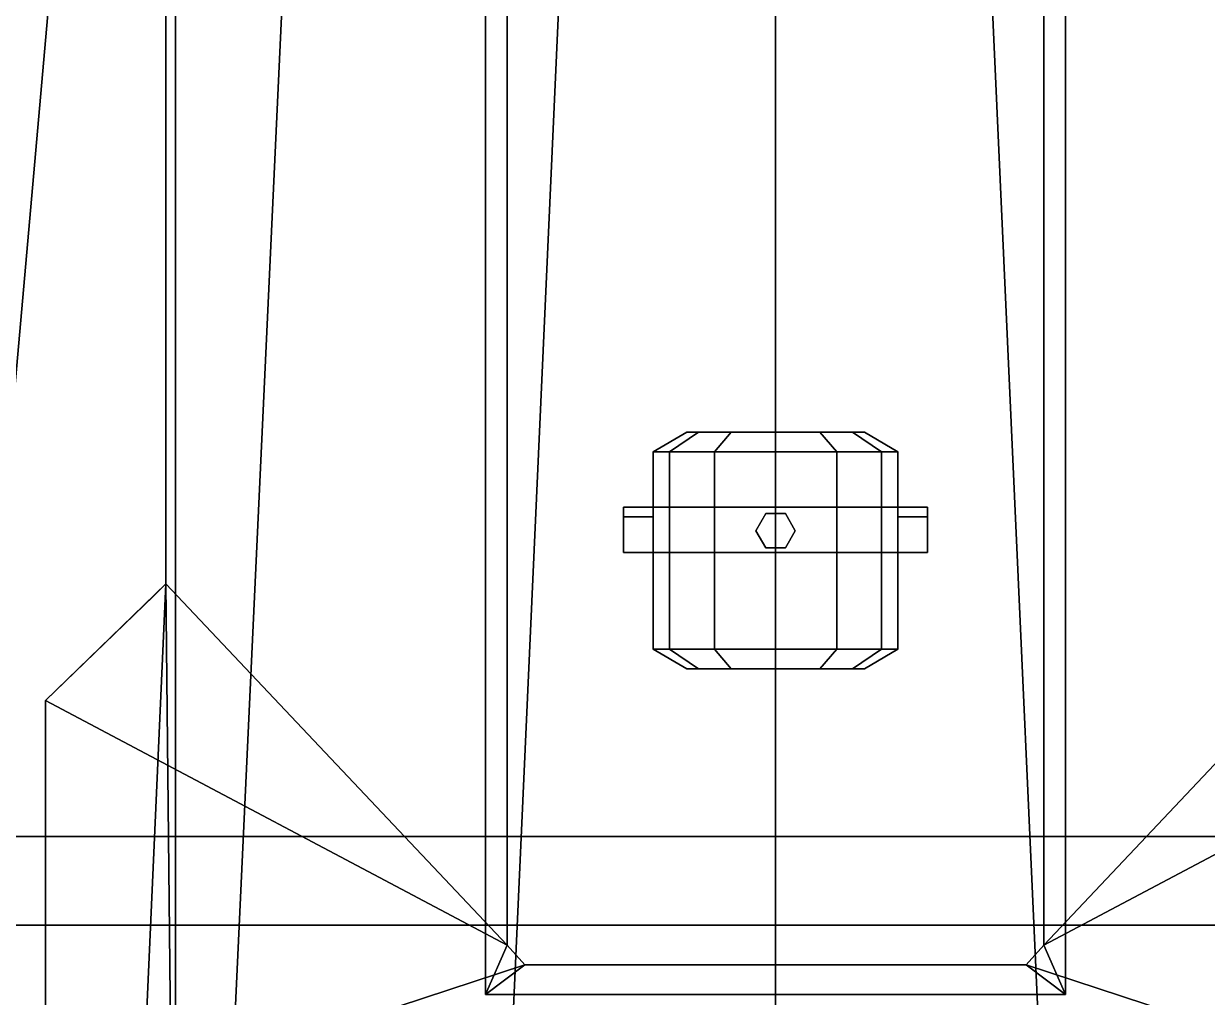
# Model space of a CAD drawing. Header units: millimetres. Extents: x -9 to 9, y -100 to 98.
# Drawn here: x -3.81 to 2.19, y 28.44 to 33.37 of the extents above; entities that cross this region are included whole.
import ezdxf

# ---------------------------------------------------------------- set-up
doc = ezdxf.new("R2010")
doc.units = ezdxf.units.MM
for name, color, linetype in [('cables', 6, 'Continuous'), ('railings', 6, 'Continuous'), ('superstructure', 3, 'Continuous')]:
    doc.layers.add(name, color=color, linetype=linetype)

msp = doc.modelspace()

# ---------------------------------------------------------------- linework, layer by layer
for points in [[(-4.8, 34.97, -4.84), (-3.55, 34.97, -5.46), (-4.86, 20.15, -5.46), (-6.13, 20.15, -4.84)], [(-3.55, 34.97, -5.46), (-2.43, 34.97, -5.73), (-3.12, 20.15, -5.73), (-4.86, 20.15, -5.46)], [(-2.43, 34.97, -5.73), (-1.03, 34.97, -5.92), (-1.7, 20.15, -5.92), (-3.12, 20.15, -5.73)], [(0, 20.15, -5.97), (-1.7, 20.15, -5.92), (-1.03, 34.97, -5.92), (0, 34.97, -5.97)], [(0, 34.97, -5.97), (1.03, 34.97, -5.92), (1.7, 20.15, -5.92), (0, 20.15, -5.97)], [(3.12, 20.15, -5.73), (1.7, 20.15, -5.92), (1.03, 34.97, -5.92), (2.43, 34.97, -5.73)]]:
    msp.add_3dface(points)
at = {"layer": 'cables'}
for points in [[(0, 27.23, 25.35), (0, 36.69, 18.99), (0, 36.69, 18.94), (0, 27.2, 25.27)], [(0, 27.2, 25.27), (0, 36.69, 18.94), (0, 36.69, 18.99), (0, 27.23, 25.35)]]:
    msp.add_3dface(points, dxfattribs=at)
at = {"layer": 'railings'}
for points in [[(-3.09, 32.94, 12.92), (-3.09, 35.26, 12.92), (-3.09, 35.26, 13.03), (-3.09, 32.94, 13.03)], [(-3.09, 32.94, 13.03), (-3.09, 35.26, 13.03), (-3.09, 35.26, 12.92), (-3.09, 32.94, 12.92)], [(-3.09, 32.94, 12.45), (-3.09, 35.26, 12.45), (-3.09, 35.26, 12.56), (-3.09, 32.94, 12.56)], [(-3.09, 32.94, 12.56), (-3.09, 35.26, 12.56), (-3.09, 35.26, 12.45), (-3.09, 32.94, 12.45)], [(-1.47, 33.27, 14.4), (-1.47, 33.27, 15.43), (-1.47, 33.37, 15.43), (-1.47, 33.37, 14.4)], [(-1.47, 33.37, 14.4), (-1.47, 33.37, 15.43), (-1.47, 33.27, 15.43), (-1.47, 33.27, 14.4)], [(1.47, 33.37, 14.4), (1.47, 33.37, 15.43), (1.47, 33.27, 15.43), (1.47, 33.27, 14.4)], [(1.47, 33.27, 14.4), (1.47, 33.27, 15.43), (1.47, 33.37, 15.43), (1.47, 33.37, 14.4)], [(-1.47, 30.96, 15.32), (-1.47, 33.27, 15.32), (-1.47, 33.27, 15.43), (-1.47, 30.96, 15.43)], [(-1.47, 30.96, 15.43), (-1.47, 33.27, 15.43), (-1.47, 33.27, 15.32), (-1.47, 30.96, 15.32)], [(-1.47, 30.96, 14.96), (-1.47, 33.27, 14.96), (-1.47, 33.27, 14.85), (-1.47, 30.96, 14.85)], [(-1.47, 30.96, 14.85), (-1.47, 33.27, 14.85), (-1.47, 33.27, 14.96), (-1.47, 30.96, 14.96)], [(1.47, 30.96, 14.85), (1.47, 33.27, 14.85), (1.47, 33.27, 14.96), (1.47, 30.96, 14.96)], [(1.47, 30.96, 14.96), (1.47, 33.27, 14.96), (1.47, 33.27, 14.85), (1.47, 30.96, 14.85)], [(1.47, 30.96, 15.43), (1.47, 33.27, 15.43), (1.47, 33.27, 15.32), (1.47, 30.96, 15.32)], [(1.47, 30.96, 15.32), (1.47, 33.27, 15.32), (1.47, 33.27, 15.43), (1.47, 30.96, 15.43)], [(-3.09, 32.84, 12), (-3.09, 32.84, 13.03), (-3.09, 32.94, 13.03), (-3.09, 32.94, 12)], [(-3.09, 32.94, 12), (-3.09, 32.94, 13.03), (-3.09, 32.84, 13.03), (-3.09, 32.84, 12)], [(-3.09, 30.53, 12.92), (-3.09, 32.84, 12.92), (-3.09, 32.84, 13.03), (-3.09, 30.53, 13.03)], [(-3.09, 30.53, 13.03), (-3.09, 32.84, 13.03), (-3.09, 32.84, 12.92), (-3.09, 30.53, 12.92)], [(-3.09, 30.53, 12.45), (-3.09, 32.84, 12.45), (-3.09, 32.84, 12.56), (-3.09, 30.53, 12.56)], [(-3.09, 30.53, 12.56), (-3.09, 32.84, 12.56), (-3.09, 32.84, 12.45), (-3.09, 30.53, 12.45)], [(-1.47, 30.86, 14.4), (-1.47, 30.86, 15.43), (-1.47, 30.96, 15.43), (-1.47, 30.96, 14.4)], [(-1.47, 30.96, 14.4), (-1.47, 30.96, 15.43), (-1.47, 30.86, 15.43), (-1.47, 30.86, 14.4)], [(1.47, 30.86, 14.4), (1.47, 30.86, 15.43), (1.47, 30.96, 15.43), (1.47, 30.96, 14.4)], [(1.47, 30.96, 14.4), (1.47, 30.96, 15.43), (1.47, 30.86, 15.43), (1.47, 30.86, 14.4)], [(-1.47, 28.55, 15.32), (-1.47, 30.86, 15.32), (-1.47, 30.86, 15.43), (-1.47, 28.55, 15.43)], [(-1.47, 28.55, 15.43), (-1.47, 30.86, 15.43), (-1.47, 30.86, 15.32), (-1.47, 28.55, 15.32)], [(-1.47, 28.55, 14.85), (-1.47, 30.86, 14.85), (-1.47, 30.86, 14.96), (-1.47, 28.55, 14.96)], [(-1.47, 28.55, 14.96), (-1.47, 30.86, 14.96), (-1.47, 30.86, 14.85), (-1.47, 28.55, 14.85)], [(1.47, 28.55, 14.96), (1.47, 30.86, 14.96), (1.47, 30.86, 14.85), (1.47, 28.55, 14.85)], [(1.47, 28.55, 14.85), (1.47, 30.86, 14.85), (1.47, 30.86, 14.96), (1.47, 28.55, 14.96)], [(1.47, 28.55, 15.32), (1.47, 30.86, 15.32), (1.47, 30.86, 15.43), (1.47, 28.55, 15.43)], [(1.47, 28.55, 15.43), (1.47, 30.86, 15.43), (1.47, 30.86, 15.32), (1.47, 28.55, 15.32)], [(-3.15, 30.47, 12), (-3.15, 30.47, 13.03), (-3.09, 30.53, 13.03), (-3.09, 30.53, 12)], [(-3.09, 30.53, 12), (-3.09, 30.53, 13.03), (-3.15, 30.47, 13.03), (-3.15, 30.47, 12)], [(-3.7, 29.94, 12.92), (-3.15, 30.47, 12.92), (-3.15, 30.47, 13.03), (-3.7, 29.94, 13.03)], [(-3.7, 29.94, 13.03), (-3.15, 30.47, 13.03), (-3.15, 30.47, 12.92), (-3.7, 29.94, 12.92)], [(-3.7, 29.94, 12.45), (-3.15, 30.47, 12.45), (-3.15, 30.47, 12.56), (-3.7, 29.94, 12.56)], [(-3.7, 29.94, 12.56), (-3.15, 30.47, 12.56), (-3.15, 30.47, 12.45), (-3.7, 29.94, 12.45)], [(-3.7, 29.86, 12), (-3.7, 29.86, 13.03), (-3.7, 29.94, 13.03), (-3.7, 29.94, 12)], [(-3.7, 29.94, 12), (-3.7, 29.94, 13.03), (-3.7, 29.86, 13.03), (-3.7, 29.86, 12)], [(-3.7, 27.88, 12.92), (-3.7, 29.86, 12.92), (-3.7, 29.86, 13.03), (-3.7, 27.88, 13.03)], [(-3.7, 27.88, 13.03), (-3.7, 29.86, 13.03), (-3.7, 29.86, 12.92), (-3.7, 27.88, 12.92)], [(-3.7, 27.88, 12.45), (-3.7, 29.86, 12.45), (-3.7, 29.86, 12.56), (-3.7, 27.88, 12.56)], [(-3.7, 27.88, 12.56), (-3.7, 29.86, 12.56), (-3.7, 29.86, 12.45), (-3.7, 27.88, 12.45)], [(-1.47, 28.55, 14.4), (-1.47, 28.55, 15.43), (-1.47, 28.45, 15.43), (-1.47, 28.45, 14.4)], [(-1.47, 28.45, 14.4), (-1.47, 28.45, 15.43), (-1.47, 28.55, 15.43), (-1.47, 28.55, 14.4)], [(1.47, 28.45, 14.4), (1.47, 28.45, 15.43), (1.47, 28.55, 15.43), (1.47, 28.55, 14.4)], [(1.47, 28.55, 14.4), (1.47, 28.55, 15.43), (1.47, 28.45, 15.43), (1.47, 28.45, 14.4)], [(-1.47, 28.45, 15.43), (1.47, 28.45, 15.43), (1.47, 28.45, 15.32), (-1.47, 28.45, 15.32)], [(-1.47, 28.45, 15.32), (1.47, 28.45, 15.32), (1.47, 28.45, 15.43), (-1.47, 28.45, 15.43)], [(-1.47, 28.45, 14.85), (1.47, 28.45, 14.85), (1.47, 28.45, 14.96), (-1.47, 28.45, 14.96)], [(-1.47, 28.45, 14.96), (1.47, 28.45, 14.96), (1.47, 28.45, 14.85), (-1.47, 28.45, 14.85)]]:
    msp.add_3dface(points, dxfattribs=at)
at = {"layer": 'superstructure'}
for points in [[(-3.09, 30.53, 11.95), (-3.09, 35.26, 11.95), (-3.04, 38.72, 11.95), (-3.04, 25.87, 11.95)], [(-3.04, 25.87, 11.95), (-3.04, 38.72, 11.95), (-3.04, 38.72, 9.77), (-3.04, 25.87, 9.77)], [(6.35, 29.25, 9.77), (6.35, 37.72, 9.77), (-6.35, 37.72, 9.77), (-6.35, 29.25, 9.77)], [(-3.09, 30.53, 12), (-3.09, 35.26, 12), (-3.09, 35.26, 11.95), (-3.09, 30.53, 11.95)], [(-1.36, 28.7, 12), (-1.36, 34.07, 12), (-3.09, 35.26, 12), (-3.09, 30.53, 12)], [(3.09, 30.53, 12), (3.09, 35.26, 12), (1.36, 34.07, 12), (1.36, 28.7, 12)], [(-1.47, 28.45, 14.35), (-1.47, 33.93, 14.35), (-1.36, 34.07, 14.35), (-1.36, 28.7, 14.35)], [(-1.36, 28.7, 14.35), (-1.36, 34.07, 14.35), (-1.36, 34.07, 12), (-1.36, 28.7, 12)], [(1.36, 28.7, 12), (1.36, 34.07, 12), (1.36, 34.07, 14.35), (1.36, 28.7, 14.35)], [(1.36, 28.7, 14.35), (1.36, 34.07, 14.35), (1.47, 33.93, 14.35), (1.47, 28.45, 14.35)], [(1.47, 28.45, 14.4), (1.47, 33.93, 14.4), (-1.47, 33.93, 14.4), (-1.47, 28.45, 14.4)], [(-1.47, 28.45, 14.4), (-1.47, 33.93, 14.4), (-1.47, 33.93, 14.35), (-1.47, 28.45, 14.35)], [(1.47, 28.45, 14.35), (1.47, 33.93, 14.35), (1.47, 33.93, 14.4), (1.47, 28.45, 14.4)], [(-0.62, 31.2, 15.82), (-0.5369, 31.2, 16.13), (-0.3897, 31.3, 16.045), (-0.45, 31.3, 15.82)], [(-0.5369, 31.2, 15.51), (-0.62, 31.2, 15.82), (-0.45, 31.3, 15.82), (-0.3897, 31.3, 15.595)], [(-0.5369, 31.2, 16.13), (-0.31, 31.2, 16.3569), (-0.225, 31.3, 16.2097), (-0.3897, 31.3, 16.045)], [(-0.31, 31.2, 15.2831), (-0.5369, 31.2, 15.51), (-0.3897, 31.3, 15.595), (-0.225, 31.3, 15.4303)], [(0.3897, 31.3, 16.045), (-0.45, 31.3, 15.82), (-0.3897, 31.3, 16.045), (0.225, 31.3, 16.2097)], [(0.45, 31.3, 15.82), (-0.3897, 31.3, 15.595), (-0.45, 31.3, 15.82), (0.3897, 31.3, 16.045)], [(0.225, 31.3, 16.2097), (-0.3897, 31.3, 16.045), (-0.225, 31.3, 16.2097), (0, 31.3, 16.27)], [(0.3897, 31.3, 15.595), (-0.225, 31.3, 15.4303), (-0.3897, 31.3, 15.595), (0.45, 31.3, 15.82)], [(-0.31, 31.2, 16.3569), (0, 31.2, 16.44), (0, 31.3, 16.27), (-0.225, 31.3, 16.2097)], [(0, 31.2, 15.2), (-0.31, 31.2, 15.2831), (-0.225, 31.3, 15.4303), (0, 31.3, 15.37)], [(0.225, 31.3, 15.4303), (0, 31.3, 15.37), (-0.225, 31.3, 15.4303), (0.3897, 31.3, 15.595)], [(0, 31.2, 16.44), (0.31, 31.2, 16.3569), (0.225, 31.3, 16.2097), (0, 31.3, 16.27)], [(0.31, 31.2, 15.2831), (0, 31.2, 15.2), (0, 31.3, 15.37), (0.225, 31.3, 15.4303)], [(0.31, 31.2, 16.3569), (0.5369, 31.2, 16.13), (0.3897, 31.3, 16.045), (0.225, 31.3, 16.2097)], [(0.5369, 31.2, 15.51), (0.31, 31.2, 15.2831), (0.225, 31.3, 15.4303), (0.3897, 31.3, 15.595)], [(0.5369, 31.2, 16.13), (0.62, 31.2, 15.82), (0.45, 31.3, 15.82), (0.3897, 31.3, 16.045)], [(0.62, 31.2, 15.82), (0.5369, 31.2, 15.51), (0.3897, 31.3, 15.595), (0.45, 31.3, 15.82)], [(-0.62, 31.2, 15.82), (-0.5369, 31.2, 15.51), (-0.5369, 30.2, 15.51), (-0.62, 30.2, 15.82)], [(-0.5369, 31.2, 16.13), (-0.62, 31.2, 15.82), (-0.62, 30.2, 15.82), (-0.5369, 30.2, 16.13)], [(-0.5369, 31.2, 15.51), (-0.31, 31.2, 15.2831), (-0.31, 30.2, 15.2831), (-0.5369, 30.2, 15.51)], [(-0.31, 31.2, 16.3569), (-0.5369, 31.2, 16.13), (-0.5369, 30.2, 16.13), (-0.31, 30.2, 16.3569)], [(-0.31, 31.2, 15.2831), (0, 31.2, 15.2), (0, 30.2, 15.2), (-0.31, 30.2, 15.2831)], [(0, 31.2, 16.44), (-0.31, 31.2, 16.3569), (-0.31, 30.2, 16.3569), (0, 30.2, 16.44)], [(0, 31.2, 15.2), (0.31, 31.2, 15.2831), (0.31, 30.2, 15.2831), (0, 30.2, 15.2)], [(0.31, 31.2, 16.3569), (0, 31.2, 16.44), (0, 30.2, 16.44), (0.31, 30.2, 16.3569)], [(0.31, 31.2, 15.2831), (0.5369, 31.2, 15.51), (0.5369, 30.2, 15.51), (0.31, 30.2, 15.2831)], [(0.5369, 31.2, 16.13), (0.31, 31.2, 16.3569), (0.31, 30.2, 16.3569), (0.5369, 30.2, 16.13)], [(0.5369, 31.2, 15.51), (0.62, 31.2, 15.82), (0.62, 30.2, 15.82), (0.5369, 30.2, 15.51)], [(0.62, 31.2, 15.82), (0.5369, 31.2, 16.13), (0.5369, 30.2, 16.13), (0.62, 30.2, 15.82)], [(0.62, 30.92, 14.84), (-0.62, 30.92, 14.84), (-0.77, 30.92, 14.99), (0.77, 30.92, 14.99)], [(-0.62, 30.92, 14.84), (-0.62, 30.69, 14.84), (-0.77, 30.69, 14.99), (-0.77, 30.92, 14.99)], [(-0.77, 30.92, 14.99), (-0.77, 30.69, 14.99), (-0.77, 30.69, 15.87), (-0.77, 30.87, 15.87)], [(-0.62, 30.87, 15.87), (-0.62, 30.92, 14.99), (-0.77, 30.92, 14.99), (-0.77, 30.87, 15.87)], [(-0.62, 30.92, 14.99), (-0.62, 30.69, 14.99), (0.62, 30.69, 14.99), (0.62, 30.92, 14.99)], [(0.62, 30.69, 14.84), (-0.62, 30.69, 14.84), (-0.62, 30.92, 14.84), (0.62, 30.92, 14.84)], [(-0.62, 30.69, 15.87), (-0.62, 30.69, 14.99), (-0.62, 30.92, 14.99), (-0.62, 30.87, 15.87)], [(0.77, 30.92, 14.99), (0.77, 30.69, 14.99), (0.62, 30.69, 14.84), (0.62, 30.92, 14.84)], [(0.62, 30.92, 14.99), (0.62, 30.69, 14.99), (0.62, 30.69, 15.87), (0.62, 30.87, 15.87)], [(0.77, 30.87, 15.87), (0.77, 30.92, 14.99), (0.62, 30.92, 14.99), (0.62, 30.87, 15.87)], [(0.77, 30.69, 15.87), (0.77, 30.69, 14.99), (0.77, 30.92, 14.99), (0.77, 30.87, 15.87)], [(-0.77, 30.87, 15.87), (-0.77, 30.69, 15.87), (-0.62, 30.69, 15.87), (-0.62, 30.87, 15.87)], [(-0.05, 30.8866, 14.4), (-0.1, 30.8, 14.4), (-0.1, 30.8, 14.84), (-0.05, 30.8866, 14.84)], [(0.05, 30.8866, 14.4), (-0.05, 30.8866, 14.4), (-0.05, 30.8866, 14.84), (0.05, 30.8866, 14.84)], [(0.1, 30.8, 14.4), (0.05, 30.8866, 14.4), (0.05, 30.8866, 14.84), (0.1, 30.8, 14.84)], [(0.62, 30.87, 15.87), (0.62, 30.69, 15.87), (0.77, 30.69, 15.87), (0.77, 30.87, 15.87)], [(-0.1, 30.8, 14.4), (-0.05, 30.7134, 14.4), (-0.05, 30.7134, 14.84), (-0.1, 30.8, 14.84)], [(0.05, 30.7134, 14.4), (0.1, 30.8, 14.4), (0.1, 30.8, 14.84), (0.05, 30.7134, 14.84)], [(-0.05, 30.7134, 14.4), (0.05, 30.7134, 14.4), (0.05, 30.7134, 14.84), (-0.05, 30.7134, 14.84)], [(0.77, 30.69, 14.99), (-0.77, 30.69, 14.99), (-0.62, 30.69, 14.84), (0.62, 30.69, 14.84)], [(-0.77, 30.69, 15.87), (-0.77, 30.69, 14.99), (-0.62, 30.69, 14.99), (-0.62, 30.69, 15.87)], [(0.62, 30.69, 15.87), (0.62, 30.69, 14.99), (0.77, 30.69, 14.99), (0.77, 30.69, 15.87)], [(-3.7, 29.94, 12), (-3.09, 30.53, 12), (-3.09, 30.53, 11.95), (-3.7, 29.94, 11.95)], [(-3.7, 27.8, 11.95), (-3.7, 29.94, 11.95), (-3.09, 30.53, 11.95), (-3.23, 27.39, 11.95)], [(-1.36, 28.7, 12), (-1.36, 28.7, 12), (-3.09, 30.53, 12), (-3.7, 29.94, 12)], [(-3.23, 25.76, 11.95), (-3.23, 27.39, 11.95), (-3.09, 30.53, 11.95), (-3.04, 25.87, 11.95)], [(3.7, 29.94, 12), (3.09, 30.53, 12), (1.36, 28.7, 12)], [(-0.62, 30.2, 15.82), (-0.5369, 30.2, 15.51), (-0.3897, 30.1, 15.595), (-0.45, 30.1, 15.82)], [(-0.5369, 30.2, 16.13), (-0.62, 30.2, 15.82), (-0.45, 30.1, 15.82), (-0.3897, 30.1, 16.045)], [(-0.5369, 30.2, 15.51), (-0.31, 30.2, 15.2831), (-0.225, 30.1, 15.4303), (-0.3897, 30.1, 15.595)], [(-0.31, 30.2, 16.3569), (-0.5369, 30.2, 16.13), (-0.3897, 30.1, 16.045), (-0.225, 30.1, 16.2097)], [(-0.31, 30.2, 15.2831), (0, 30.2, 15.2), (0, 30.1, 15.37), (-0.225, 30.1, 15.4303)], [(0, 30.2, 16.44), (-0.31, 30.2, 16.3569), (-0.225, 30.1, 16.2097), (0, 30.1, 16.27)], [(0, 30.2, 15.2), (0.31, 30.2, 15.2831), (0.225, 30.1, 15.4303), (0, 30.1, 15.37)], [(0.31, 30.2, 16.3569), (0, 30.2, 16.44), (0, 30.1, 16.27), (0.225, 30.1, 16.2097)], [(0.31, 30.2, 15.2831), (0.5369, 30.2, 15.51), (0.3897, 30.1, 15.595), (0.225, 30.1, 15.4303)], [(0.5369, 30.2, 16.13), (0.31, 30.2, 16.3569), (0.225, 30.1, 16.2097), (0.3897, 30.1, 16.045)], [(0.5369, 30.2, 15.51), (0.62, 30.2, 15.82), (0.45, 30.1, 15.82), (0.3897, 30.1, 15.595)], [(0.62, 30.2, 15.82), (0.5369, 30.2, 16.13), (0.3897, 30.1, 16.045), (0.45, 30.1, 15.82)], [(0.3897, 30.1, 15.595), (-0.45, 30.1, 15.82), (-0.3897, 30.1, 15.595), (0.225, 30.1, 15.4303)], [(0.45, 30.1, 15.82), (-0.3897, 30.1, 16.045), (-0.45, 30.1, 15.82), (0.3897, 30.1, 15.595)], [(0.225, 30.1, 15.4303), (-0.3897, 30.1, 15.595), (-0.225, 30.1, 15.4303), (0, 30.1, 15.37)], [(0.3897, 30.1, 16.045), (-0.225, 30.1, 16.2097), (-0.3897, 30.1, 16.045), (0.45, 30.1, 15.82)], [(0.225, 30.1, 16.2097), (0, 30.1, 16.27), (-0.225, 30.1, 16.2097), (0.3897, 30.1, 16.045)], [(-3.7, 27.8, 12), (-3.7, 29.94, 12), (-3.7, 29.94, 11.95), (-3.7, 27.8, 11.95)], [(-1.27, 28.6, 12), (-1.36, 28.7, 12), (-3.7, 29.94, 12), (-3.7, 27.8, 12)], [(3.7, 27.8, 12), (3.7, 29.94, 12), (1.36, 28.7, 12), (1.27, 28.6, 12)], [(-7.86, 28.8, 9.72), (-7.37, 29.25, 9.72), (7.37, 29.25, 9.72), (7.86, 28.8, 9.72)], [(7.86, 28.8, 9.77), (7.37, 29.25, 9.77), (-7.37, 29.25, 9.77), (-7.86, 28.8, 9.77)], [(7.37, 29.25, 9.77), (7.37, 29.25, 9.72), (-7.37, 29.25, 9.72), (-7.37, 29.25, 9.77)], [(7.86, 24.5, 9.77), (7.86, 28.8, 9.77), (-7.86, 28.8, 9.77), (-7.86, 24.5, 9.77)], [(-7.86, 24.5, 9.72), (-7.86, 28.8, 9.72), (7.86, 28.8, 9.72), (7.86, 24.5, 9.72)], [(-1.47, 28.45, 14.35), (-1.47, 28.45, 14.35), (-1.36, 28.7, 14.35), (-1.27, 28.6, 14.35)], [(-1.27, 28.6, 14.35), (-1.36, 28.7, 14.35), (-1.36, 28.7, 12), (-1.27, 28.6, 12)], [(1.27, 28.6, 12), (1.36, 28.7, 12), (1.36, 28.7, 14.35), (1.27, 28.6, 14.35)], [(1.27, 28.6, 14.35), (1.36, 28.7, 14.35), (1.47, 28.45, 14.35)], [(1.27, 28.6, 12), (-1.27, 28.6, 12), (-3.7, 27.8, 12), (3.7, 27.8, 12)], [(1.47, 28.45, 14.35), (-1.47, 28.45, 14.35), (-1.27, 28.6, 14.35), (1.27, 28.6, 14.35)], [(1.27, 28.6, 14.35), (-1.27, 28.6, 14.35), (-1.27, 28.6, 12), (1.27, 28.6, 12)], [(1.47, 28.45, 14.4), (-1.47, 28.45, 14.4), (-1.47, 28.45, 14.35), (1.47, 28.45, 14.35)]]:
    msp.add_3dface(points, dxfattribs=at)

doc.saveas('drawing.dxf')
